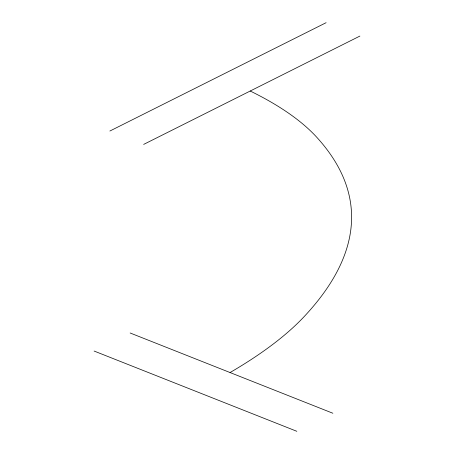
<?xml version="1.0" encoding="UTF-8"?>
<svg xmlns="http://www.w3.org/2000/svg" width="454" height="454" viewBox="0 0 454 454"><rect width="100%" height="100%" fill="white"/><g stroke="black" fill="none" stroke-linecap="round" stroke-linejoin="round"><path stroke-width="0.68" d="M109.874 131.03L326.103 22.7M143.663 144.406L359.886 36.076M130.15 332.992L332.867 413.248M94.114 351.044L296.831 431.3M230.053 372.541A980.084 252.01 -4.4 0 0 304.458 316.279A1480.636 380.719 -4.4 0 0 317.244 137.8A980.084 252.01 -4.4 0 0 250.222 91.021"/></g></svg>
